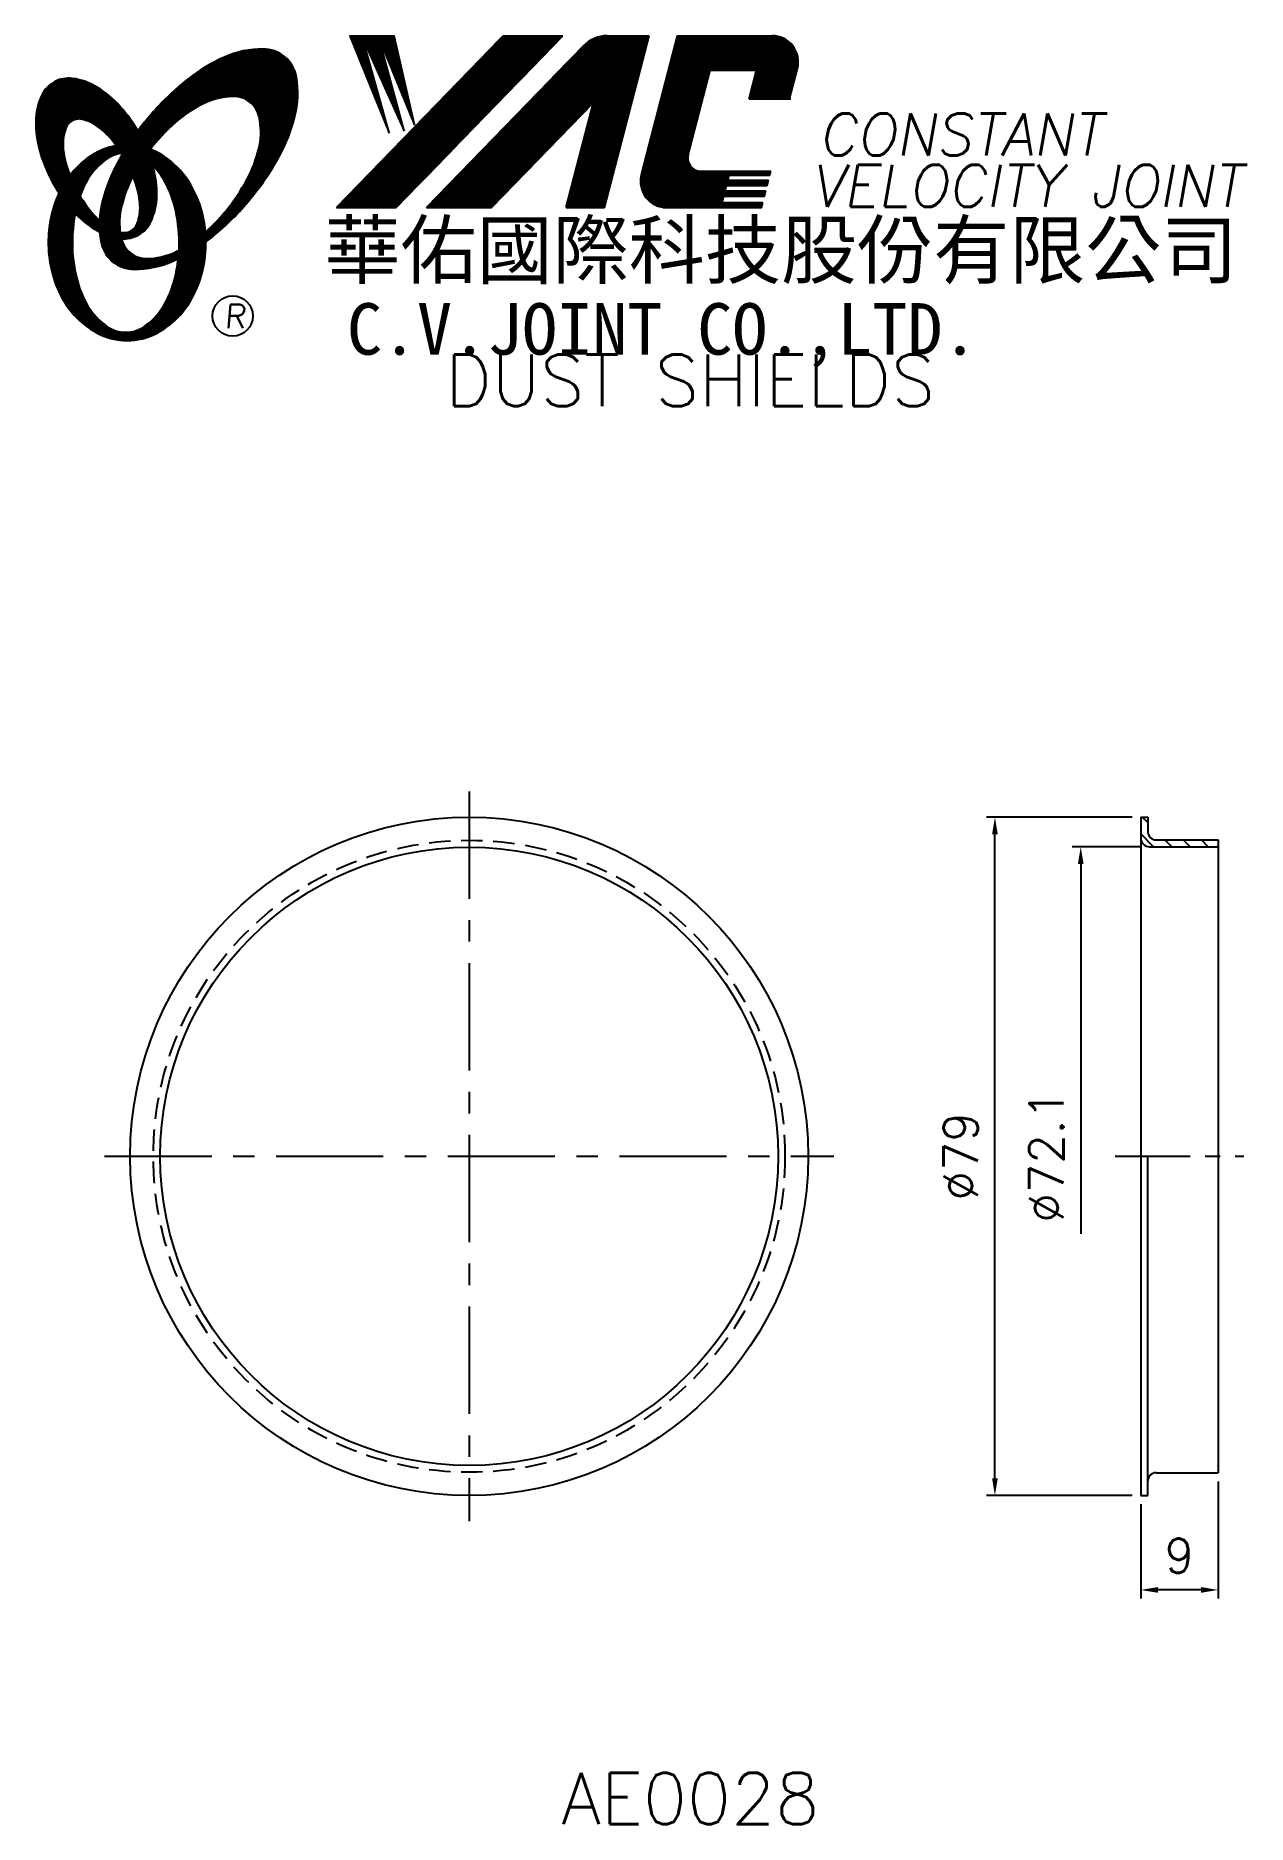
# Model space of a CAD drawing. Extents: x 602 to 743, y 266 to 474.
import ezdxf
from ezdxf.enums import TextEntityAlignment as Align

# ---------------------------------------------------------------- set-up
doc = ezdxf.new("R2010")
doc.units = 0
doc.header["$LTSCALE"] = 10
doc.header["$MEASUREMENT"] = 0
doc.linetypes.add('CENTER', pattern=[2, 1.25, -0.25, 0.25, -0.25])
doc.linetypes.add('HIDDEN', pattern=[0.375, 0.25, -0.125])
doc.layers.get('0').update_dxf_attribs({"linetype": 'CONTINUOUS'})
doc.layers.get('DEFPOINTS').update_dxf_attribs({"linetype": 'CONTINUOUS'})
doc.layers.add('4', color=7, linetype='CONTINUOUS')
doc.styles.add('CHINA', font='KAIU.TTF')
doc.styles.add('ITALICC', font='simplex.shx')
doc.dimstyles.new('STANDARD$0', dxfattribs={"dimtxt": 4, "dimasz": 2, "dimexe": 1, "dimexo": 1, "dimgap": 2, "dimtad": 1, "dimdec": 4, "dimzin": 10, "dimtxsty": 'ITALICC', "dimcen": 2, "dimclrd": 5, "dimclre": 5, "dimclrt": 18, "dimaunit": 1, "dimazin": 3, "dimtp": 0.1, "dimtfac": 0.7, "dimtdec": 4, "dimtmove": 0, "dimatfit": 3, "dimtolj": 1, "dimtzin": 10})
pattern_1 = [(45, (671.802895, 230.551804), (-0.00727476112, 0.00727476112), [])]
pattern_2 = [(45, (503.21235, 266.856213), (-0.00883883476, 0.00883883476), [])]

# ---------------------------------------------------------------- blocks, each defined once
blk = doc.blocks.new('*D4')
at = {"color": 5, "linetype": 'BYBLOCK'}
for p, q in [((730.01, 383.29), (713.01, 383.29)), ((714.01, 306.29), (714.01, 381.29)), ((730.01, 304.29), (713.01, 304.29))]:
    blk.add_line(p, q, dxfattribs=at)
for points in [[(713.68, 381.29), (714.34, 381.29), (714.01, 383.29)], [(713.68, 306.29), (714.34, 306.29), (714.01, 304.29)]]:
    blk.add_solid(points, dxfattribs=at)
at = {"layer": 'DEFPOINTS', "color": 0, "linetype": 'BYBLOCK'}
for p in [(714.01, 383.29), (731.01, 383.29), (731.01, 304.29)]:
    blk.add_point(p, dxfattribs=at)
at = {"color": 18, "linetype": 'BYBLOCK', "insert": (710.01, 343.79), "char_height": 4, "attachment_point": 5, "rotation": 90, "style": 'ITALICC'}
blk.add_mtext('\\A1;∅79', dxfattribs=at)
blk = doc.blocks.new('*D5')
at = {"color": 5, "linetype": 'BYBLOCK'}
for p, q in [((731.01, 379.84), (723.01, 379.84)), ((724.01, 377.84), (724.01, 334.75))]:
    blk.add_line(p, q, dxfattribs=at)
blk.add_solid([(723.68, 377.84), (724.34, 377.84), (724.01, 379.84)], dxfattribs=at)
at = {"layer": 'DEFPOINTS', "color": 0, "linetype": 'BYBLOCK'}
for p in [(724.01, 379.84), (732.01, 379.84), (731.01, 307.74)]:
    blk.add_point(p, dxfattribs=at)
at = {"color": 18, "linetype": 'BYBLOCK', "insert": (720.01, 343.79), "char_height": 4, "attachment_point": 5, "rotation": 90, "style": 'ITALICC'}
blk.add_mtext('\\A1;∅72.1', dxfattribs=at)
blk = doc.blocks.new('*D6')
at = {"color": 5, "linetype": 'BYBLOCK'}
for p, q in [((740.01, 305.94), (740.01, 292.29)), ((731.01, 303.29), (731.01, 292.29)), ((738.01, 293.29), (733.01, 293.29))]:
    blk.add_line(p, q, dxfattribs=at)
for points in [[(733.01, 293.63), (733.01, 292.96), (731.01, 293.29)], [(738.01, 293.63), (738.01, 292.96), (740.01, 293.29)]]:
    blk.add_solid(points, dxfattribs=at)
at = {"layer": 'DEFPOINTS', "color": 0, "linetype": 'BYBLOCK'}
for p in [(740.01, 306.94), (731.01, 304.29), (731.01, 293.29)]:
    blk.add_point(p, dxfattribs=at)
at = {"color": 18, "linetype": 'BYBLOCK', "insert": (735.51, 297.29), "char_height": 4, "attachment_point": 5, "style": 'ITALICC'}
blk.add_mtext('\\A1;9', dxfattribs=at)

msp = doc.modelspace()

# ---------------------------------------------------------------- hatches: boundary and pattern name
at = {"layer": '4', "linetype": 'CONTINUOUS'}
h = msp.add_hatch(dxfattribs=at)
h.set_pattern_fill('ANSI31', color=5, scale=0.1, style=0)
h.set_pattern_definition(pattern_2)
h.paths.add_polyline_path([(663.67105, 474.2872), (656.71375, 474.2872), (637.29714, 454.28344), (644.25445, 454.28344)])
h.paths.add_polyline_path([(667.21795, 466.52163), (664.03757, 454.28344), (668.51856, 454.28344), (673.71699, 474.2872), (668.82027, 474.2872, 0.202785967), (666.08619, 473.13078), (647.79206, 454.28344), (655.33897, 454.28344)])
h.paths.add_polyline_path([(680.84505, 470.28878), (686.23877, 470.28878), (685.36975, 466.94476), (690.08657, 466.94476), (691.00329, 470.47233, 0.490800957), (688.05309, 474.2872), (677.01878, 474.2872), (672.81172, 458.09831, 0.490800957), (675.76192, 454.28344), (686.79624, 454.28344), (686.95068, 454.87775), (682.23386, 454.87775), (682.42723, 455.62183), (687.14405, 455.62183), (687.30261, 456.23197), (682.58579, 456.23197), (682.74703, 456.85244), (687.46385, 456.85244), (687.62003, 457.45343), (682.90321, 457.45343), (683.06001, 458.05681), (687.77683, 458.05681), (687.89357, 458.506), (679.75382, 458.506, -0.490800957), (678.27872, 460.41344)])
h = msp.add_hatch(dxfattribs=at)
h.set_pattern_fill('ANSI31', color=1, scale=0.1, style=0)
h.set_pattern_definition(pattern_2)
h.paths.add_polyline_path([(644.02912, 474.2872), (638.85179, 474.2872), (643.42255, 462.98346), (640.35662, 473.94144), (645.19136, 463.21912), (642.24334, 473.94144), (646.37056, 463.92608)])
h = msp.add_hatch(dxfattribs=at)
h.set_pattern_fill('ANSI31', color=5, scale=0.082305, style=0)
h.set_pattern_definition([(45, (503.212349, 266.856213), (-0.00727476112, 0.00727476112), [])])
h.paths.add_polyline_path([(625.24782, 467.22472, -0.172879177), (627.18929, 466.56615, -0.172879177), (628.27659, 464.8281, -0.104527385), (628.30436, 461.49991, -0.065680101), (627.13483, 458.09795, -0.051823203), (624.69442, 454.25556, -0.044272532), (622.01945, 451.42923, -0.020203161), (622.07303, 450.29131, 0.006517006), (622.47758, 450.60339, 0.049863361), (627.031, 455.01645, 0.049863361), (630.62064, 460.24361, 0.063682799), (632.44169, 464.87096, 0.103597411), (632.63098, 469.45493, 0.177892575), (631.28238, 471.82521, 0.177892575), (628.71999, 472.75854, 0.103597411), (624.23219, 471.80549, 0.063682799), (619.97444, 469.23642, 0.049863361), (615.42102, 464.82335, 0.016070017), (614.15032, 463.21704, -0.007061632), (614.3976, 462.78001, -0.031648676), (615.35019, 460.74343, -0.008069351), (615.7821, 461.30775, -0.051823203), (618.96047, 464.5662, -0.065680101), (622.0024, 466.48655, -0.104527385)])
h.paths.add_polyline_path([(612.17215, 454.0634, -0.065680101), (613.34168, 457.46536, -0.006063428), (613.58562, 457.94037, 0.027613469), (612.85879, 459.52844, 0.017011252), (612.32537, 460.46342, 0.007829282), (611.83138, 459.59619, 0.063682799), (610.01034, 454.96884, 0.103597411), (609.82104, 450.38487, 0.177892575), (611.16965, 448.01459, 0.177892575), (613.73204, 447.08127, 0.103597411), (618.21984, 448.03431, 0.008811776), (618.8468, 448.32439, 0.013922709), (618.92413, 449.2942, -0.009086703), (618.47411, 449.07675, -0.104527385), (615.2287, 448.33859, -0.172879177), (613.28722, 448.99716, -0.172879177), (612.19993, 450.73521, -0.104527385)])
h = msp.add_hatch(dxfattribs=at)
h.set_pattern_fill('ANSI31', color=3, scale=0.082305, style=0)
h.set_pattern_definition(pattern_1)
h.paths.add_polyline_path([(609.45132, 468.27555, 0.106488277), (606.50944, 469.31413, 0.158297415), (604.41924, 468.91908, 0.158297415), (602.95991, 467.37139, 0.106488277), (602.24909, 464.33363, 0.071723199), (602.66714, 461.02067, 0.058080454), (604.21212, 457.20528, 0.058080454), (606.59317, 453.84749, 0.071723199), (609.15841, 451.70974, 0.020895977), (609.6986, 451.40775, -0.030777155), (609.68269, 452.78397, -0.042059526), (608.58633, 453.94673, -0.04691039), (606.96717, 456.42788, -0.04691039), (605.83889, 459.16736, -0.060581117), (605.43679, 461.42943, -0.10187153), (605.74841, 463.51763, -0.185892489), (606.5285, 464.40928, -0.185892489), (607.70514, 464.5474, -0.10187153), (609.60279, 463.62186, -0.060581117), (611.23962, 462.00959, -0.04691039), (612.85879, 459.52844, -0.04691039), (613.98707, 456.78895, -0.060581117), (614.38917, 454.52689, -0.10187153), (614.07755, 452.43869, -0.185892489), (613.29746, 451.54704, -0.185892489), (612.12081, 451.40892, -0.002013383), (612.08001, 451.41955, 0.021593804), (612.19993, 450.73521, 0.006477741), (612.21793, 450.65817, 0.14950097), (614.19049, 451.06621, 0.158297415), (615.64982, 452.6139, 0.106488277), (616.36063, 455.65167, 0.071723199), (615.94259, 458.96462, 0.058080454), (614.3976, 462.78001, 0.058080454), (612.01656, 466.1378, 0.071723199)])
h = msp.add_hatch(dxfattribs=at)
h.set_pattern_fill('ANSI31', color=1, scale=0.082305, style=0)
h.set_pattern_definition(pattern_1)
h.paths.add_polyline_path([(610.54494, 459.9521, -0.120168026), (612.23673, 460.60549, 0.016865385), (611.63697, 461.48823, 0.076648372), (609.48075, 460.76932, 0.104809576), (606.39629, 458.25622, 0.005838257), (606.22935, 458.04401, 0.028089978), (606.96717, 456.42788, 0.014237292), (607.4093, 455.64283, -0.045767751), (608.33448, 457.57968, -0.106890197)])
h.paths.add_polyline_path([(606.51357, 450.19749, -0.048711043), (606.84368, 453.57782, -0.007865741), (606.59317, 453.84749, -0.037695478), (604.9573, 455.96625, 0.03042545), (604.43197, 454.66228, 0.080710289), (603.70653, 450.19749, 0.080710289), (604.43197, 445.73269, 0.089265679), (606.39629, 442.13875, 0.104809576), (609.48075, 439.62566, 0.11926607), (612.88994, 438.80072, 0.11926607), (616.29913, 439.62566, 0.104809576), (619.38359, 442.13875, 0.089265679), (621.34791, 445.73269, 0.080710289), (622.07334, 450.19749, 0.080710289), (621.34791, 454.66228, 0.089265679), (619.38359, 458.25622, 0.104809576), (616.29913, 460.76932, 0.025513357), (615.60589, 461.08207, 0.004818181), (615.35019, 460.74343, -0.023722145), (615.89141, 459.14669, -0.065307489), (617.12659, 457.57968, -0.073950765), (618.43904, 454.38195, -0.060532391), (618.94749, 450.19749, -0.060532391), (618.43904, 446.01302, -0.073950765), (617.12659, 442.81529, -0.106890197), (614.91612, 440.44287, -0.153118262), (612.73053, 439.75749, -0.153118262), (610.54494, 440.44287, -0.106890197), (608.33448, 442.81529, -0.073950765), (607.02203, 446.01302, -0.060532391)])
h = msp.add_hatch(dxfattribs=at)
h.set_pattern_fill('ANSI31', color=5, scale=12, angle=90, style=0)
h.set_pattern_definition([(135, (503.0987, 267.7107), (-1.06066, -1.06066), [])])
h.paths.add_polyline_path([(732.81081, 380.6431, -0.414213562), (731.81081, 381.6431), (731.81081, 383.2931), (731.01081, 383.2931), (731.01081, 380.8431, 0.414213562), (732.01081, 379.8431), (740.01081, 379.8431), (740.01081, 380.6431)])

# ---------------------------------------------------------------- linework, layer by layer
at = {"layer": '4', "color": 5, "linetype": 'CONTINUOUS'}
for p, q in [((637.29714, 454.28344), (656.71375, 474.2872)), ((644.25445, 454.28344), (663.67105, 474.2872)), ((647.79206, 454.28344), (666.08619, 473.13078)), ((656.71375, 474.2872), (663.67105, 474.2872)), ((668.51856, 454.28344), (673.71699, 474.2872)), ((668.82027, 474.2872), (673.71699, 474.2872)), ((672.81172, 458.09831), (677.01878, 474.2872)), ((677.01878, 474.2872), (688.05309, 474.2872)), ((678.27872, 460.41344), (680.84505, 470.28878)), ((680.84505, 470.28878), (686.23877, 470.28878)), ((685.36975, 466.94476), (686.23877, 470.28878)), ((690.08657, 466.94476), (691.00329, 470.47233)), ((685.36975, 466.94476), (690.237, 466.94476)), ((655.33897, 454.28344), (667.21795, 466.52163)), ((664.03757, 454.28344), (667.21795, 466.52163)), ((679.75382, 458.506), (687.89357, 458.506)), ((687.77683, 458.05681), (687.89357, 458.506)), ((682.58579, 456.23197), (682.74703, 456.85244)), ((682.58579, 456.23197), (687.30261, 456.23197)), ((682.74703, 456.85244), (687.46385, 456.85244)), ((682.90321, 457.45343), (683.06001, 458.05681)), ((682.90321, 457.45343), (687.62003, 457.45343)), ((683.06001, 458.05681), (687.77683, 458.05681)), ((687.14405, 455.62183), (687.30261, 456.23197)), ((687.46385, 456.85244), (687.62003, 457.45343)), ((637.29714, 454.28344), (644.25445, 454.28344)), ((647.79206, 454.28344), (655.33897, 454.28344)), ((664.03757, 454.28344), (668.51856, 454.28344)), ((675.76192, 454.28344), (686.79624, 454.28344)), ((682.23386, 454.87775), (682.42723, 455.62183)), ((682.23386, 454.87775), (686.95068, 454.87775)), ((682.42723, 455.62183), (687.14405, 455.62183)), ((686.79624, 454.28344), (686.95068, 454.87775))]:
    msp.add_line(p, q, dxfattribs=at)
at = {"layer": '4', "color": 1, "linetype": 'CONTINUOUS'}
for p, q in [((638.85179, 474.2872), (643.42255, 462.98346)), ((638.85179, 474.2872), (644.02912, 474.2872)), ((643.42255, 462.98346), (640.35662, 473.94144)), ((640.35662, 473.94144), (645.19136, 463.21912)), ((645.19136, 463.21912), (642.24334, 473.94144)), ((642.24334, 473.94144), (646.37056, 463.92608)), ((646.37056, 463.92608), (644.02912, 474.2872))]:
    msp.add_line(p, q, dxfattribs=at)
at = {"layer": '4', "color": 5, "linetype": 'CENTER'}
for p, q in [((652.74723, 386.2931), (652.74723, 301.2931)), ((610.24723, 343.7931), (695.24723, 343.7931))]:
    msp.add_line(p, q, dxfattribs=at)
at = {"layer": '4', "color": 7, "linetype": 'CONTINUOUS'}
for p, q in [((731.01081, 383.2931), (731.01081, 304.2931)), ((731.01081, 383.2931), (731.81081, 383.2931)), ((731.81081, 383.2931), (731.81081, 381.6431)), ((732.01081, 379.8431), (740.01081, 379.8431)), ((732.81081, 380.6431), (740.01081, 380.6431)), ((740.01081, 380.6431), (740.01081, 306.9431)), ((731.81081, 304.2931), (731.81081, 343.7931)), ((732.81081, 306.9431), (740.01081, 306.9431)), ((731.01081, 304.2931), (731.81081, 304.2931))]:
    msp.add_line(p, q, dxfattribs=at)
at = {"layer": '4', "color": 5, "linetype": 'CENTER', "ltscale": 0.7}
msp.add_line((728.01081, 343.7931), (743.01081, 343.7931), dxfattribs=at)
at = {"layer": '4', "color": 5, "linetype": 'CONTINUOUS'}
for points in [[(622.07303, 450.29131, 0.006517006), (622.47758, 450.60339, 0.049863361), (627.031, 455.01645, 0.049863361), (630.62064, 460.24361, 0.063682799), (632.44169, 464.87096, 0.103597411), (632.63098, 469.45493, 0.177892575), (631.28238, 471.82521, 0.177892575), (628.71999, 472.75854, 0.103597411), (624.23219, 471.80549, 0.063682799), (619.97444, 469.23642, 0.049863361), (615.42102, 464.82335, 0.016070017), (614.15032, 463.21704)], [(622.01945, 451.42923, 0.044272532), (624.69442, 454.25556, 0.051823203), (627.13483, 458.09795, 0.065680101), (628.30436, 461.49991, 0.104527385), (628.27659, 464.8281, 0.172879177), (627.18929, 466.56615, 0.172879177), (625.24782, 467.22472, 0.104527385), (622.0024, 466.48655, 0.065680101), (618.96047, 464.5662, 0.051823203), (615.7821, 461.30775, 0.008069351), (615.35019, 460.74343)], [(612.32537, 460.46342, 0.007829282), (611.83138, 459.59619, 0.063682799), (610.01034, 454.96884, 0.103597411), (609.82104, 450.38487, 0.177892575), (611.16965, 448.01459, 0.177892575), (613.73204, 447.08127, 0.103597411), (618.21984, 448.03431, 0.008811776), (618.8468, 448.32439, 0.008811776)], [(613.58562, 457.94037, 0.006063428), (613.34168, 457.46536, 0.065680101), (612.17215, 454.0634, 0.104527385), (612.19993, 450.73521, 0.172879177), (613.28722, 448.99716, 0.172879177), (615.2287, 448.33859, 0.104527385), (618.47411, 449.07675, 0.009086703), (618.92413, 449.2942, 0.009086703)]]:
    msp.add_lwpolyline(points, format="xyb", dxfattribs=at)
at = {"layer": '4', "color": 3, "linetype": 'CONTINUOUS'}
for points in [[(612.21793, 450.65817, 0.14950097), (614.19049, 451.06621, 0.158297415), (615.64982, 452.6139, 0.106488277), (616.36063, 455.65167, 0.071723199), (615.94259, 458.96462, 0.058080454), (614.3976, 462.78001, 0.058080454), (612.01656, 466.1378, 0.071723199), (609.45132, 468.27555, 0.106488277), (606.50944, 469.31413, 0.158297415), (604.41924, 468.91908, 0.158297415), (602.95991, 467.37139, 0.106488277), (602.24909, 464.33363, 0.071723199), (602.66714, 461.02067, 0.058080454), (604.21212, 457.20528, 0.058080454), (606.59317, 453.84749, 0.071723199), (609.15841, 451.70974, 0.020895977), (609.6986, 451.40775, 0.020895977)], [(612.08001, 451.41955, 0.002013383), (612.12081, 451.40892, 0.185892489), (613.29746, 451.54704, 0.185892489), (614.07755, 452.43869, 0.10187153), (614.38917, 454.52689, 0.060581117), (613.98707, 456.78895, 0.04691039), (612.85879, 459.52844, 0.04691039), (611.23962, 462.00959, 0.060581117), (609.60279, 463.62186, 0.10187153), (607.70514, 464.5474, 0.185892489), (606.5285, 464.40928, 0.185892489), (605.74841, 463.51763, 0.10187153), (605.43679, 461.42943, 0.060581117), (605.83889, 459.16736, 0.04691039), (606.96717, 456.42788, 0.04691039), (608.58633, 453.94673, 0.042059526), (609.68269, 452.78397, 0.042059526)]]:
    msp.add_lwpolyline(points, format="xyb", dxfattribs=at)
at = {"layer": '4', "color": 1, "linetype": 'CONTINUOUS'}
for points in [[(604.9573, 455.96625, 0.03042545), (604.43197, 454.66228, 0.080710289), (603.70653, 450.19749, 0.080710289), (604.43197, 445.73269, 0.089265679), (606.39629, 442.13875, 0.104809576), (609.48075, 439.62566, 0.11926607), (612.88994, 438.80072, 0.11926607), (616.29913, 439.62566, 0.104809576), (619.38359, 442.13875, 0.089265679), (621.34791, 445.73269, 0.080710289), (622.07334, 450.19749, 0.080710289), (621.34791, 454.66228, 0.089265679), (619.38359, 458.25622, 0.104809576), (616.29913, 460.76932, 0.025513357), (615.60589, 461.08207, 0.025513357)], [(611.63697, 461.48823, 0.076648372), (609.48075, 460.76932, 0.104809576), (606.39629, 458.25622, 0.005838257), (606.22935, 458.04401, 0.005838257)], [(612.23673, 460.60549, 0.120168026), (610.54494, 459.9521, 0.106890197), (608.33448, 457.57968, 0.045767751), (607.4093, 455.64283, 0.045767751)], [(606.84368, 453.57782, 0.048711043), (606.51357, 450.19749, 0.060532391), (607.02203, 446.01302, 0.073950765), (608.33448, 442.81529, 0.106890197), (610.54494, 440.44287, 0.153118262), (612.73053, 439.75749, 0.153118262), (614.91612, 440.44287, 0.106890197), (617.12659, 442.81529, 0.073950765), (618.43904, 446.01302, 0.060532391), (618.94749, 450.19749, 0.060532391), (618.43904, 454.38195, 0.073950765), (617.12659, 457.57968, 0.065307489), (615.89141, 459.14669)]]:
    msp.add_lwpolyline(points, format="xyb", dxfattribs=at)
at = {"layer": '4', "color": 5, "linetype": 'CONTINUOUS'}
msp.add_circle((625.19418, 441.65177), 2.35282, dxfattribs=at)
at = {"layer": '4', "color": 7, "linetype": 'CONTINUOUS'}
for radius in [39.5, 36]:
    msp.add_circle((652.74723, 343.7931), radius, dxfattribs=at)
at = {"layer": '4', "color": 5, "linetype": 'HIDDEN'}
msp.add_circle((652.74723, 343.7931), 36.8, dxfattribs=at)
at = {"layer": '4', "color": 5, "linetype": 'CONTINUOUS'}
for centre, radius, start, end in [((668.82027, 470.47696), 3.81024, 90, 135.8533387), ((688.05309, 471.23901), 3.04819, 345.4326059, 90), ((679.75382, 460.0301), 1.5241, 165.4326059, 270), ((675.76192, 457.33163), 3.04819, 165.4326059, 270)]:
    msp.add_arc(centre, radius, start, end, dxfattribs=at)
at = {"layer": '4', "color": 7, "linetype": 'CONTINUOUS'}
for centre, start, end in [((732.81081, 381.6431), 180, 270), ((732.01081, 380.8431), 180, 270), ((732.81081, 305.9431), 90, 180)]:
    msp.add_arc(centre, 1, start, end, dxfattribs=at)
for p in [(740.01081, 379.8431), (740.01081, 307.7431)]:
    msp.add_point(p, dxfattribs=at)

# ---------------------------------------------------------------- texts
at = {"layer": '4', "color": 5, "linetype": 'CONTINUOUS', "style": 'ITALICC'}
for s, height, oblique, p in [('CONSTANT', 4.9, 10, (693.44595, 460.3539)), ('VELOCITY JOINT', 4.9, 10, (692.56772, 454.35852)), ('R', 2.75625, 5, (624.23549, 440.24216))]:
    msp.add_text(s, height=height, dxfattribs=dict(at, oblique=oblique)).set_placement(p)
at = {"layer": '4', "color": 7, "linetype": 'CONTINUOUS', "style": 'CHINA'}
for s, height, p in [('華佑國際科技股份有限公司', 6.5, (635.88378, 446.09359)), ('C.V.JOINT CO.,LTD.', 6, (638.51242, 437.14737))]:
    msp.add_text(s, height=height, dxfattribs=at).set_placement(p)
at = {"layer": '4', "color": 18, "linetype": 'CONTINUOUS', "style": 'ITALICC'}
for s, p in [('DUST SHIELDS', (678.51514, 431.15455)), ('AE0028', (678.51514, 266.00716))]:
    msp.add_text(s, height=6, dxfattribs=at).set_placement(p, align=Align.CENTER)

# ---------------------------------------------------------------- dimensions: what is measured, and where the dimension line sits
at = {"layer": '4', "color": 7, "linetype": 'CONTINUOUS'}
dim = msp.add_linear_dim(base=(714.01078, 383.2931), p1=(731.01081, 304.2931), p2=(731.01081, 383.2931), angle=90, text='%%C79', dimstyle='STANDARD$0', dxfattribs=at)
dim.commit()
dim.dimension.update_dxf_attribs({"geometry": '*D4', "text_midpoint": (710.01078, 343.7931)})
dim = msp.add_linear_dim(base=(724.01077, 379.8431), p1=(731.01081, 307.7431), p2=(732.01081, 379.8431), angle=90, text='%%C72.1', dimstyle='STANDARD$0', override={"dimcen": -2, "dimse1": 1, "dimsd1": 1}, dxfattribs=at)
dim.commit()
dim.dimension.update_dxf_attribs({"geometry": '*D5', "text_midpoint": (720.01077, 343.7931)})
dim = msp.add_linear_dim(base=(731.01081, 293.29315), p1=(740.01081, 306.9431), p2=(731.01081, 304.2931), text='9', dimstyle='STANDARD$0', dxfattribs=at)
dim.commit()
dim.dimension.update_dxf_attribs({"geometry": '*D6', "text_midpoint": (735.51081, 297.29315)})

doc.saveas('drawing.dxf')
